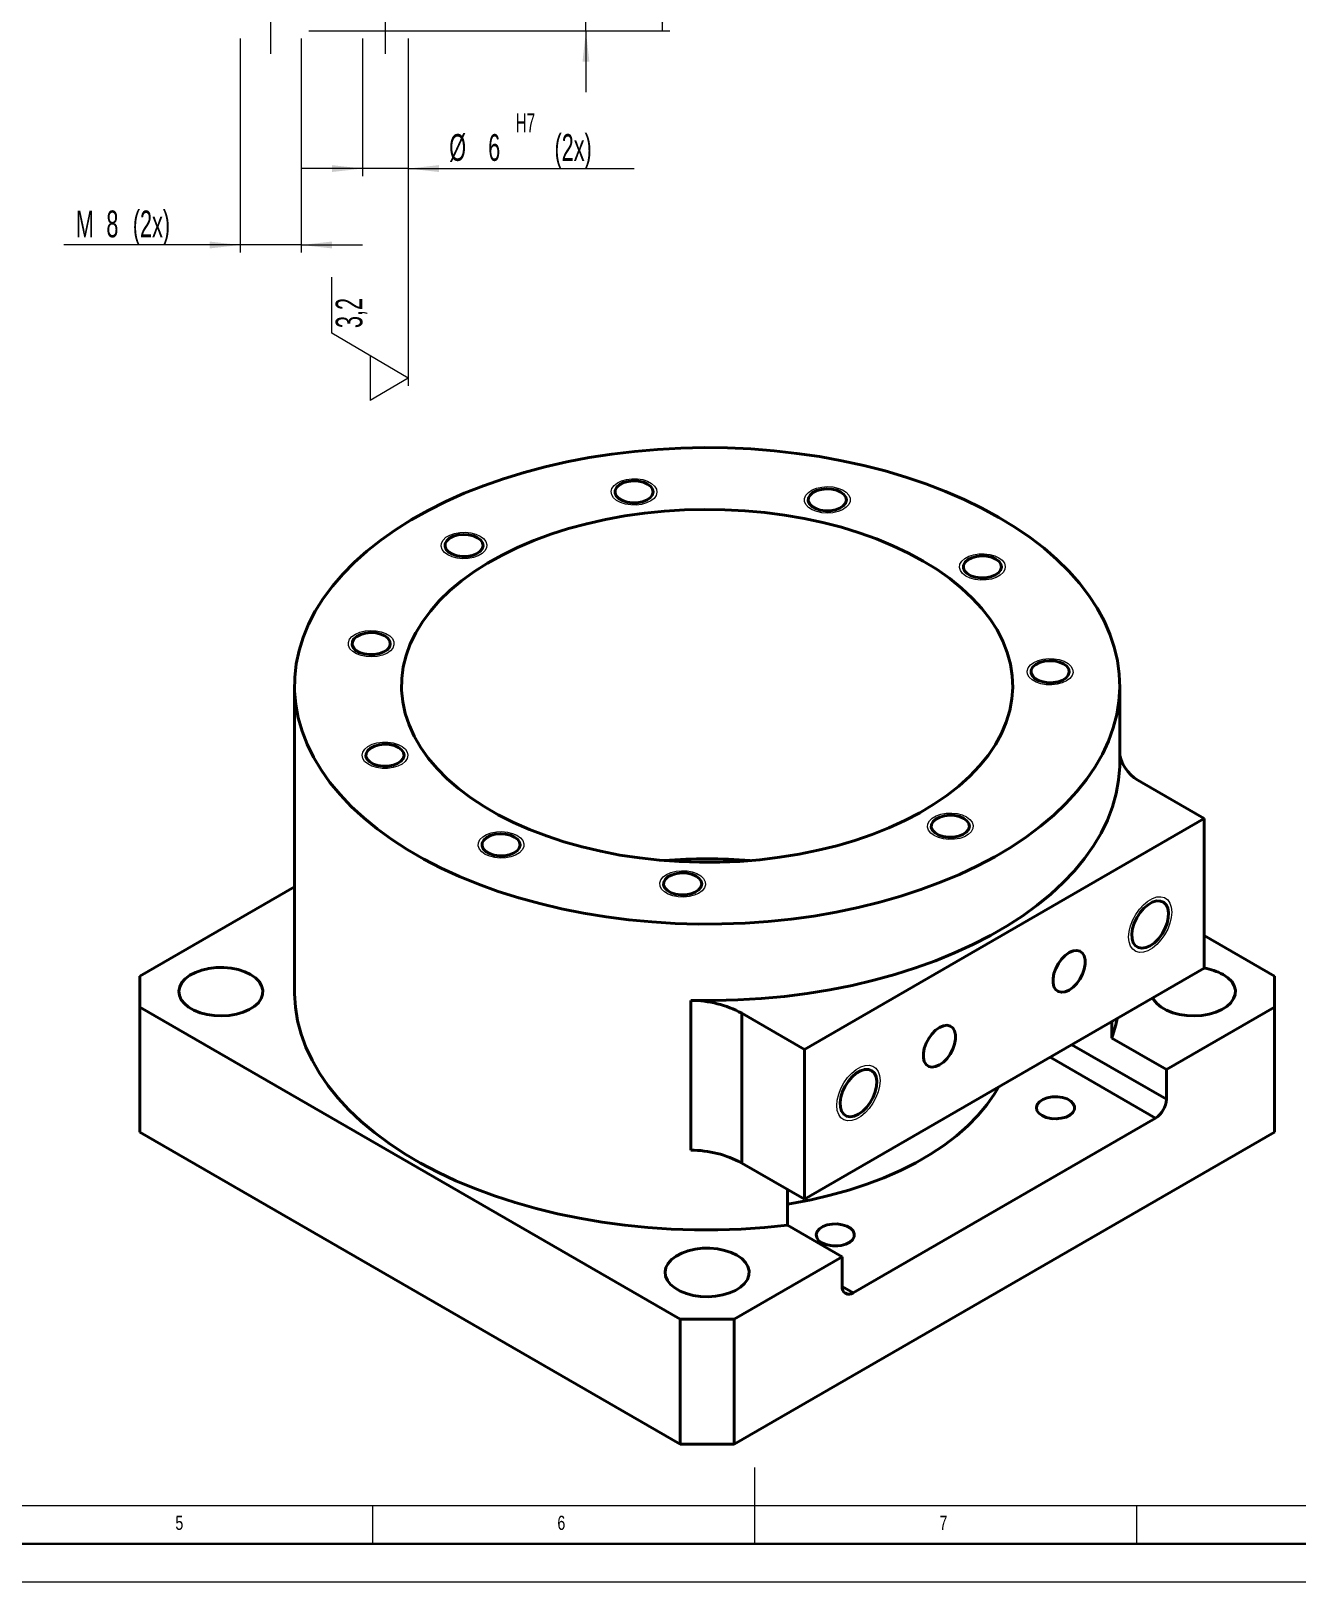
# Model space of a CAD drawing. Header units: millimetres. Extents: x 0 to 594, y 0 to 420.
# Drawn here: x 202.3 to 368, y 0 to 202.9 of the extents above; entities that cross this region are included whole.
import ezdxf

# ---------------------------------------------------------------- set-up
doc = ezdxf.new("R2010")
doc.units = ezdxf.units.MM
doc.linetypes.add('CENTERX2', pattern=[20.32, 12.7, -2.54, 2.54, -2.54])
doc.styles.add('SLDTEXTSTYLE1', font='TXT', dxfattribs={"width": 0.605})
doc.styles.add('SLDTEXTSTYLE3', font='TXT', dxfattribs={"width": 0.75})
doc.dimstyles.new('SLDDIMSTYLE0', dxfattribs={"dimtxt": 3.5, "dimasz": 4, "dimexe": 0, "dimexo": 0.0625, "dimgap": 0.875, "dimtad": 1, "dimrnd": 1e-09, "dimzin": 12, "dimdsep": 46, "dimtxsty": 'SLDTEXTSTYLE1', "dimsah": 1, "dimcen": 0.09, "dimadec": 0, "dimazin": 0, "dimtfac": 1, "dimtdec": 1, "dimtofl": 0, "dimtmove": 0, "dimatfit": 3, "dimfxl": 1, "dimfrac": 2, "dimtolj": 1, "dimtzin": 12, "dimarcsym": 0})
doc.dimstyles.new('SLDDIMSTYLE14', dxfattribs={"dimtxt": 3.5, "dimasz": 4, "dimexe": 0, "dimexo": 0.0625, "dimgap": 0.875, "dimtad": 1, "dimrnd": 1e-09, "dimzin": 12, "dimdsep": 46, "dimtxsty": 'SLDTEXTSTYLE1', "dimsah": 1, "dimcen": 0.09, "dimadec": 0, "dimazin": 0, "dimtfac": 1, "dimtdec": 1, "dimtofl": 0, "dimtmove": 0, "dimatfit": 3, "dimfxl": 1, "dimfrac": 2, "dimtolj": 1, "dimtzin": 12, "dimarcsym": 0})
doc.dimstyles.new('SLDDIMSTYLE2', dxfattribs={"dimtxt": 3.5, "dimasz": 4, "dimexe": 0, "dimexo": 0.0625, "dimgap": 0.875, "dimtad": 1, "dimrnd": 1e-09, "dimzin": 12, "dimdsep": 46, "dimtxsty": 'SLDTEXTSTYLE1', "dimsah": 1, "dimcen": 0.09, "dimadec": 0, "dimazin": 0, "dimtfac": 1, "dimtdec": 1, "dimtofl": 0, "dimtmove": 0, "dimatfit": 3, "dimfxl": 1, "dimfrac": 2, "dimtolj": 1, "dimtzin": 12, "dimarcsym": 0})

# ---------------------------------------------------------------- blocks, each defined once
blk = doc.blocks.new('*D112')
at = {"color": 7, "linetype": 'Continuous', "lineweight": 15}
for p, q in [((274.9, 212.94), (274.9, 220.94)), ((252.65, 212.94), (275.9, 212.94)), ((274.9, 202.94), (274.9, 212.94)), ((257.9, 202.94), (275.9, 202.94)), ((274.9, 202.94), (274.9, 194.94))]:
    blk.add_line(p, q, dxfattribs=at)
for points in [[(274.9, 212.94), (275.35, 216.94), (274.45, 216.94)], [(274.9, 202.94), (274.45, 198.94), (275.35, 198.94)]]:
    blk.add_solid(points, dxfattribs=at)
at = {"color": 7, "linetype": 'Continuous', "lineweight": 15, "insert": (270.39, 205.27), "char_height": 3.5, "attachment_point": 1, "rotation": 90, "style": 'SLDTEXTSTYLE1'}
blk.add_mtext('10', dxfattribs=at)
blk = doc.blocks.new('*D113')
at = {"color": 7, "linetype": 'Continuous', "lineweight": 15}
for p, q in [((238.65, 218.94), (285.9, 218.94)), ((284.9, 202.94), (284.9, 218.94)), ((238.65, 202.94), (285.9, 202.94))]:
    blk.add_line(p, q, dxfattribs=at)
for points in [[(284.9, 218.94), (284.45, 214.94), (285.35, 214.94)], [(284.9, 202.94), (285.35, 206.94), (284.45, 206.94)]]:
    blk.add_solid(points, dxfattribs=at)
at = {"color": 7, "linetype": 'Continuous', "lineweight": 15, "insert": (280.39, 208.27), "char_height": 3.5, "attachment_point": 1, "rotation": 90, "style": 'SLDTEXTSTYLE1'}
blk.add_mtext('16', dxfattribs=at)
blk = doc.blocks.new('*D114')
at = {"color": 7, "linetype": 'Continuous', "lineweight": 15}
for p, q in [((245.65, 201.94), (245.65, 183.94)), ((251.65, 201.94), (251.65, 183.94)), ((245.65, 184.94), (237.65, 184.94)), ((251.65, 184.94), (245.65, 184.94)), ((251.65, 184.94), (281.2, 184.94))]:
    blk.add_line(p, q, dxfattribs=at)
for points in [[(245.65, 184.94), (241.65, 185.39), (241.65, 184.49)], [(251.65, 184.94), (255.65, 184.49), (255.65, 185.39)]]:
    blk.add_solid(points, dxfattribs=at)
at = {"color": 7, "linetype": 'Continuous', "lineweight": 15, "attachment_point": 1, "style": 'SLDTEXTSTYLE1'}
for s, insert, char_height in [('H7', (265.71, 192.15), 2.45), ('%%c', (257.01, 189.45), 3.5), ('6', (262.11, 189.45), 3.5), (' (2x)', (270, 189.45), 3.5)]:
    blk.add_mtext(s, dxfattribs=dict(at, insert=insert, char_height=char_height))
blk = doc.blocks.new('*D115')
at = {"color": 7, "linetype": 'Continuous', "lineweight": 15}
for p, q in [((229.65, 201.94), (229.65, 173.94)), ((237.65, 201.94), (237.65, 173.94)), ((229.65, 174.94), (206.55, 174.94)), ((237.65, 174.94), (229.65, 174.94)), ((237.65, 174.94), (245.65, 174.94))]:
    blk.add_line(p, q, dxfattribs=at)
for points in [[(229.65, 174.94), (225.65, 175.39), (225.65, 174.49)], [(237.65, 174.94), (241.65, 174.49), (241.65, 175.39)]]:
    blk.add_solid(points, dxfattribs=at)
at = {"color": 7, "linetype": 'Continuous', "lineweight": 15, "char_height": 3.5, "attachment_point": 1, "style": 'SLDTEXTSTYLE1'}
for s, insert in [('M', (208.14, 179.45)), ('8', (212.14, 179.45)), (' (2x)', (214.81, 179.45))]:
    blk.add_mtext(s, dxfattribs=dict(at, insert=insert))
blk = doc.blocks.new('SW_SFSYMBOL_3')
at = {"color": 0, "linetype": 'Continuous', "lineweight": 0}
for p, q in [((5, 37.87), (5, -7.54)), ((-5, -0.65), (-5, 6.68)), ((5, -6.54), (-5, -0.65)), ((0, -3.6), (0, -9.49)), ((5, -6.54), (0, -9.49))]:
    blk.add_line(p, q, dxfattribs=at)
at = {"color": 0, "linetype": 'Continuous', "lineweight": 0, "insert": (-4.51, 0), "char_height": 3.5, "attachment_point": 1, "rotation": 90, "style": 'SLDTEXTSTYLE1'}
blk.add_mtext('3,2', dxfattribs=at)

msp = doc.modelspace()

# ---------------------------------------------------------------- linework, layer by layer
at = {"color": 7, "linetype": 'CENTERX2', "lineweight": 0}
for p, q in [((233.65342, 199.93745), (233.65342, 226.06058)), ((248.65342, 199.93745), (248.65342, 215.93745))]:
    msp.add_line(p, q, dxfattribs=at)
at = {"color": 7, "linetype": 'Continuous', "lineweight": 40}
for p, q in [((236.76491, 117.25158), (236.76491, 77.24108)), ((344.76492, 107.24896), (344.76492, 117.25158)), ((355.81874, 99.90128), (347.64431, 104.62028)), ((355.81874, 99.90128), (303.49284, 69.69418)), ((355.81874, 80.3043), (355.81874, 99.90128)), ((216.5187, 79.2821), (236.76492, 90.96999)), ((355.81874, 84.58875), (365.01113, 79.2821)), ((216.5187, 79.2821), (216.5187, 75.20006)), ((303.49284, 50.0972), (355.81874, 80.3043)), ((365.01113, 75.20006), (365.01113, 79.2821)), ((287.22938, 34.37966), (216.5187, 75.20006)), ((216.5187, 75.20006), (216.5187, 58.86925)), ((288.64071, 56.50257), (288.64071, 76.09955)), ((365.01113, 75.20006), (350.86899, 67.03598)), ((365.01113, 58.86925), (365.01113, 75.20006)), ((303.49284, 69.69418), (295.31841, 74.41318)), ((295.31841, 74.41318), (295.31841, 54.8162)), ((343.72713, 73.32397), (343.72713, 71.15889)), ((350.86899, 67.03598), (343.72713, 71.15889)), ((303.49284, 69.69418), (303.49284, 50.0972)), ((350.86899, 63.15741), (350.86899, 67.03598)), ((287.22938, 18.04884), (216.5187, 58.86925)), ((365.01113, 58.86925), (294.30045, 18.04884)), ((309.8568, 37.84849), (349.45478, 60.70792)), ((295.31841, 54.8162), (303.49284, 50.0972)), ((301.30073, 46.66664), (301.30073, 51.36268)), ((301.30073, 46.66664), (308.44259, 42.54374)), ((308.44259, 42.54374), (294.30045, 34.37966)), ((308.44259, 42.54374), (308.44259, 38.66517)), ((287.22938, 34.37966), (294.30045, 34.37966)), ((287.22938, 18.04884), (287.22938, 34.37966)), ((294.30045, 34.37966), (294.30045, 18.04884)), ((294.30045, 18.04884), (287.22938, 18.04884))]:
    msp.add_line(p, q, dxfattribs=at)
at = {"color": 8, "linetype": 'Continuous', "lineweight": 40}
for p, q in [((338.49261, 70.30214), (350.86899, 63.15741)), ((349.45478, 60.70792), (335.66396, 68.66919)), ((308.44258, 38.6649), (309.8568, 37.84849))]:
    msp.add_line(p, q, dxfattribs=at)
at = {"color": 7, "linetype": 'Continuous', "lineweight": 0}
for p, q in [((297, 5), (297, 15)), ((10, 10), (401.8, 10)), ((247, 5), (247, 10)), ((347, 5), (347, 10)), ((0, 0), (401.8, 0))]:
    msp.add_line(p, q, dxfattribs=at)
at = {"color": 7, "linetype": 'Continuous', "lineweight": 30}
msp.add_line((5, 5), (401.8, 5), dxfattribs=at)
at = {"color": 7, "linetype": 'Continuous', "lineweight": 40, "flags": 128}
for points in [[(328.94868, 139.2946), (326.72728, 140.50638), (324.39067, 141.64367), (321.94636, 142.70282), (319.40215, 143.68044), (316.76622, 144.57341), (314.047, 145.37885), (311.25319, 146.0942), (308.39376, 146.71715), (305.47785, 147.24572), (302.51482, 147.6782), (299.51415, 148.01322), (296.48545, 148.2497), (293.43842, 148.38689), (290.38283, 148.42434), (287.32847, 148.36193), (284.28511, 148.19987), (281.26251, 147.93867), (278.27035, 147.57917), (275.31822, 147.12252), (272.41556, 146.57019), (269.57168, 145.92394), (266.79569, 145.18584), (264.09648, 144.35826), (261.4827, 143.44386), (258.96272, 142.44555), (256.54461, 141.36653), (254.23612, 140.21027), (252.04464, 138.98046), (249.97719, 137.68106), (248.0404, 136.3162), (246.24047, 134.89028), (244.58317, 133.40786), (243.07379, 131.87368), (241.71719, 130.29267), (240.5177, 128.66988), (239.47917, 127.01051), (238.60492, 125.31989), (237.89776, 123.60341), (237.35994, 121.86659), (236.9932, 120.11499), (236.79871, 118.35422), (236.77708, 116.58991), (236.9284, 114.82772), (237.25216, 113.0733), (237.74735, 111.33226), (238.41237, 109.61018), (239.24509, 107.91259), (240.24284, 106.2449), (241.40243, 104.61247), (242.72014, 103.02054), (244.19176, 101.47418), (245.81256, 99.97837), (247.57736, 98.53789), (249.4805, 97.15735), (251.51589, 95.84118), (253.677, 94.5936), (255.95692, 93.41859), (258.34834, 92.31993), (260.84359, 91.30114), (263.4347, 90.36547), (266.11335, 89.51592), (268.87097, 88.75522), (271.69872, 88.08581), (274.58755, 87.50982), (277.5282, 87.0291), (280.51124, 86.64519), (283.52714, 86.35933), (286.56622, 86.17242), (289.61875, 86.08507), (292.67495, 86.09755), (295.72503, 86.20983), (298.75922, 86.42155), (301.7678, 86.73202), (304.74114, 87.14026), (307.66971, 87.64495), (310.54413, 88.24448), (313.35519, 88.93693), (316.09389, 89.72008), (318.75145, 90.59142), (321.31936, 91.54817), (323.78939, 92.58724), (326.15364, 93.70533), (328.40453, 94.89884), (330.53484, 96.16395), (332.53776, 97.49662), (334.40687, 98.89256), (336.13618, 100.34732), (337.72016, 101.85622), (339.15372, 103.41444), (340.43228, 105.01699), (341.55174, 106.65872), (342.50851, 108.33439), (343.29953, 110.03862), (343.92227, 111.76596), (344.37473, 113.51087), (344.65546, 115.26776), (344.76356, 117.03101), (344.69869, 118.79496), (344.46106, 120.55397), (344.05142, 122.3024), (343.47108, 124.03465), (342.72191, 125.74518), (341.80631, 127.42849), (340.72721, 129.07921), (339.48806, 130.69204), (338.09284, 132.26181), (336.54601, 133.78351), (334.85253, 135.25224), (333.01783, 136.66332), (331.04777, 138.01221), (328.94868, 139.2946)], [(282.96725, 143.65636), (282.42475, 143.89385), (281.79139, 144.03803), (281.11413, 144.07823), (280.44319, 144.01145), (279.82835, 143.84264), (279.31519, 143.58434), (278.94179, 143.25569), (278.73583, 142.88107), (278.71259, 142.48826), (278.87378, 142.1064), (279.20747, 141.7638), (279.68889, 141.48589), (280.28234, 141.29325), (280.94382, 141.2002), (281.62425, 141.21362), (282.27319, 141.33252), (282.84249, 141.54808), (283.28993, 141.84431), (283.58234, 142.19926), (283.69802, 142.58658), (283.62839, 142.97755), (283.37863, 143.34319), (282.96725, 143.65636)], [(308.25857, 142.61212), (307.71608, 142.84961), (307.08272, 142.9938), (306.40545, 143.03399), (305.73452, 142.96721), (305.11968, 142.79841), (304.60652, 142.5401), (304.23312, 142.21145), (304.02716, 141.83683), (304.00391, 141.44402), (304.16511, 141.06216), (304.49879, 140.71956), (304.98021, 140.44165), (305.57367, 140.24901), (306.23514, 140.15596), (306.91558, 140.16938), (307.56451, 140.28828), (308.13381, 140.50384), (308.58126, 140.80007), (308.87367, 141.15502), (308.98935, 141.54234), (308.91972, 141.93331), (308.66995, 142.29895), (308.25857, 142.61212)], [(319.04919, 133.57974), (317.11802, 134.62318), (315.07162, 135.59066), (312.91894, 136.47794), (310.66938, 137.28116), (308.33278, 137.99678), (305.91936, 138.6217), (303.43968, 139.15317), (300.90457, 139.58887), (298.32513, 139.92689), (295.71262, 140.16576), (293.07848, 140.30443), (290.43423, 140.3423), (287.79142, 140.2792), (285.16161, 140.1154), (282.5563, 139.85163), (279.98689, 139.48903), (277.46461, 139.02919), (275.00049, 138.47413), (272.6053, 137.82627), (270.28951, 137.08843), (268.06327, 136.26386), (265.93629, 135.35615), (263.91788, 134.36927), (262.01686, 133.30754), (260.24155, 132.17561), (258.59972, 130.97841), (257.09853, 129.72119), (255.74456, 128.40944), (254.54372, 127.04891), (253.50127, 125.64553), (252.62177, 124.20544), (251.90905, 122.73495), (251.36624, 121.24049), (250.99571, 119.72858), (250.79909, 118.20584), (250.77722, 116.67892), (250.93021, 115.15451), (251.25738, 113.63927), (251.75731, 112.13983), (252.42782, 110.66274), (253.26596, 109.21446), (254.26807, 107.80132), (255.42978, 106.42951), (256.74599, 105.10502), (258.21097, 103.83364), (259.81829, 102.62094), (261.56093, 101.47221), (263.43128, 100.39248), (265.42115, 99.38647), (267.52184, 98.45859), (269.72417, 97.61287), (272.0185, 96.85304), (274.39481, 96.1824), (276.8427, 95.60389), (279.35147, 95.12005), (281.91014, 94.73297), (284.50754, 94.44437), (287.13229, 94.25549), (289.77294, 94.16717), (292.41792, 94.1798), (295.05567, 94.29331), (297.67465, 94.50721), (300.26343, 94.82057), (302.81067, 95.23201), (305.30523, 95.73974), (307.73622, 96.34153), (310.09299, 97.03476), (312.36525, 97.81639), (314.54306, 98.68301), (316.61689, 99.63082), (318.57767, 100.65568), (320.41684, 101.75311), (322.12634, 102.91832), (323.69871, 104.1462), (325.12707, 105.43138), (326.40518, 106.76825), (327.52743, 108.15097), (328.48894, 109.57348), (329.28549, 111.02956), (329.91359, 112.51285), (330.37051, 114.01686), (330.65424, 115.53502), (330.76355, 117.06068), (330.69795, 118.58717), (330.45774, 120.10783), (330.04396, 121.616), (329.45842, 123.10508), (328.70369, 124.56856), (327.78306, 126.00006), (326.70055, 127.39329), (325.46092, 128.74218), (324.06956, 130.04082), (322.53257, 131.28354), (320.85667, 132.4649), (319.04919, 133.57974)], [(260.71288, 136.64127), (260.17039, 136.87876), (259.53702, 137.02295), (258.85976, 137.06314), (258.18882, 136.99636), (257.57398, 136.82756), (257.06083, 136.56925), (256.68742, 136.2406), (256.48146, 135.86598), (256.45822, 135.47317), (256.61941, 135.09131), (256.9531, 134.74872), (257.43452, 134.4708), (258.02798, 134.27817), (258.68945, 134.18511), (259.36989, 134.19853), (260.01882, 134.31743), (260.58812, 134.53299), (261.03557, 134.82923), (261.32797, 135.18417), (261.44365, 135.57149), (261.37403, 135.96247), (261.12426, 136.3281), (260.71288, 136.64127)], [(328.55704, 133.84009), (328.01455, 134.07758), (327.38118, 134.22177), (326.70392, 134.26196), (326.03299, 134.19518), (325.41814, 134.02638), (324.90499, 133.76807), (324.53159, 133.43942), (324.32562, 133.0648), (324.30238, 132.67199), (324.46358, 132.29013), (324.79726, 131.94754), (325.27868, 131.66962), (325.87214, 131.47699), (326.53361, 131.38393), (327.21405, 131.39735), (327.86298, 131.51625), (328.43228, 131.73181), (328.87973, 132.02805), (329.17213, 132.38299), (329.28781, 132.77031), (329.21819, 133.16129), (328.96842, 133.52692), (328.55704, 133.84009)], [(248.56107, 123.7941), (248.01858, 124.03159), (247.38522, 124.17577), (246.70796, 124.21597), (246.03702, 124.14919), (245.42218, 123.98038), (244.90902, 123.72208), (244.53562, 123.39343), (244.32966, 123.01881), (244.30641, 122.626), (244.46761, 122.24414), (244.80129, 121.90154), (245.28271, 121.62363), (245.87617, 121.43099), (246.53765, 121.33794), (247.21808, 121.35136), (247.86701, 121.47026), (248.43632, 121.68582), (248.88376, 121.98205), (249.17617, 122.337), (249.29185, 122.72432), (249.22222, 123.11529), (248.97246, 123.48093), (248.56107, 123.7941)], [(337.41803, 120.12534), (336.87554, 120.36282), (336.24217, 120.50701), (335.56491, 120.5472), (334.89398, 120.48042), (334.27913, 120.31162), (333.76598, 120.05331), (333.39257, 119.72466), (333.18661, 119.35004), (333.16337, 118.95724), (333.32457, 118.57537), (333.65825, 118.23278), (334.13967, 117.95486), (334.73312, 117.76223), (335.3946, 117.66917), (336.07504, 117.68259), (336.72397, 117.80149), (337.29327, 118.01705), (337.74072, 118.31329), (338.03312, 118.66823), (338.14881, 119.05555), (338.07918, 119.44653), (337.82941, 119.81216), (337.41803, 120.12534)], [(250.36994, 109.19373), (249.82745, 109.43122), (249.19409, 109.5754), (248.51683, 109.6156), (247.84589, 109.54882), (247.23105, 109.38001), (246.7179, 109.12171), (246.34449, 108.79306), (246.13853, 108.41844), (246.11528, 108.02563), (246.27648, 107.64377), (246.61017, 107.30117), (247.09159, 107.02325), (247.68504, 106.83062), (248.34652, 106.73757), (249.02696, 106.75098), (249.67589, 106.86988), (250.24519, 107.08545), (250.69263, 107.38168), (250.98504, 107.73662), (251.10072, 108.12394), (251.0311, 108.51492), (250.78133, 108.88055), (250.36994, 109.19373)], [(288.64071, 76.09955), (291.71158, 76.08021), (294.77939, 76.16168), (297.83421, 76.3437), (300.86617, 76.62568), (303.86546, 77.00671), (306.82237, 77.48554), (309.72735, 78.06065), (312.571, 78.73016), (315.34412, 79.49191), (318.03775, 80.34343), (320.64316, 81.28198), (323.15194, 82.30451), (325.55596, 83.40772), (327.84746, 84.58804), (330.01902, 85.84166), (332.06362, 87.16451), (333.97465, 88.55233), (335.74592, 90.00061), (337.3717, 91.50469), (338.84675, 93.05968), (340.16628, 94.66057), (341.32603, 96.30217), (342.32225, 97.97918), (343.15171, 99.68618), (343.81173, 101.41763), (344.30019, 103.16794), (344.61549, 104.93145), (344.75662, 106.70246), (344.76492, 107.24896)], [(324.35249, 99.90291), (323.81, 100.14039), (323.17663, 100.28458), (322.49937, 100.32478), (321.82844, 100.25799), (321.21359, 100.08919), (320.70044, 99.83089), (320.32703, 99.50224), (320.12107, 99.12762), (320.09783, 98.73481), (320.25902, 98.35295), (320.59271, 98.01035), (321.07413, 97.73243), (321.66759, 97.5398), (322.32906, 97.44675), (323.0095, 97.46016), (323.65843, 97.57906), (324.22773, 97.79462), (324.67518, 98.09086), (324.96758, 98.4458), (325.08326, 98.83312), (325.01364, 99.2241), (324.76387, 99.58973), (324.35249, 99.90291)], [(265.56519, 97.47567), (265.0227, 97.71316), (264.38933, 97.85735), (263.71207, 97.89754), (263.04114, 97.83076), (262.42629, 97.66196), (261.91314, 97.40365), (261.53973, 97.075), (261.33377, 96.70038), (261.31053, 96.30757), (261.47172, 95.92571), (261.80541, 95.58312), (262.28683, 95.3052), (262.88028, 95.11257), (263.54176, 95.01951), (264.2222, 95.03293), (264.87113, 95.15183), (265.44043, 95.36739), (265.88788, 95.66363), (266.18028, 96.01857), (266.29596, 96.40589), (266.22634, 96.79687), (265.97657, 97.1625), (265.56519, 97.47567)], [(289.32242, 92.36033), (288.77993, 92.59782), (288.14656, 92.74201), (287.4693, 92.7822), (286.79837, 92.71542), (286.18352, 92.54662), (285.67037, 92.28831), (285.29697, 91.95966), (285.091, 91.58504), (285.06776, 91.19223), (285.22896, 90.81037), (285.56264, 90.46778), (286.04406, 90.18986), (286.63752, 89.99723), (287.29899, 89.90417), (287.97943, 89.91759), (288.62836, 90.03649), (289.19766, 90.25205), (289.64511, 90.54829), (289.93751, 90.90323), (290.0532, 91.29055), (289.98357, 91.68153), (289.73381, 92.04716), (289.32242, 92.36033)], [(348.74767, 83.24451), (349.30211, 83.63942), (349.82666, 84.1627), (350.29304, 84.78615), (350.67611, 85.47616), (350.95521, 86.19553), (351.11531, 86.90547), (351.14777, 87.56772), (351.05083, 88.14658), (350.82974, 88.61082), (350.4964, 88.93544), (350.06878, 89.10293), (349.56994, 89.10425), (349.02678, 88.93934), (348.46857, 88.6171), (347.9254, 88.15488), (347.42656, 87.57761), (346.99895, 86.91641), (346.66561, 86.20692), (346.44451, 85.4874), (346.34758, 84.79663), (346.38003, 84.17186), (346.54013, 83.64675), (346.81924, 83.24964), (347.20231, 83.00191), (347.66869, 82.91693), (348.19323, 82.99928), (348.74767, 83.24451)], [(338.14107, 77.44807), (338.64874, 77.81232), (339.1269, 78.29776), (339.54777, 78.87619), (339.88688, 79.51398), (340.12454, 80.17408), (340.24692, 80.81811), (340.24692, 81.40865), (340.12454, 81.91137), (339.88688, 82.29707), (339.54777, 82.54333), (339.1269, 82.63583), (338.64874, 82.5692), (338.14107, 82.34732), (337.6334, 81.98306), (337.15524, 81.49762), (336.73437, 80.91919), (336.39526, 80.2814), (336.1576, 79.62131), (336.03522, 78.97728), (336.03522, 78.38674), (336.1576, 77.88401), (336.39526, 77.49831), (336.73437, 77.25206), (337.15524, 77.15955), (337.6334, 77.22618), (338.14107, 77.44807)], [(231.01439, 79.4862), (230.25747, 79.85101), (229.39988, 80.13192), (228.46918, 80.31992), (227.49528, 80.40897), (226.5095, 80.3962), (225.54351, 80.28202), (224.62836, 80.0701), (223.79346, 79.76726), (223.06565, 79.38322), (222.46832, 78.93033), (222.02067, 78.42314), (221.73709, 77.87797), (221.62669, 77.31232), (221.69302, 76.74439), (221.93395, 76.19242), (222.34173, 75.67415), (222.90326, 75.20625), (223.60049, 74.80375), (224.41101, 74.47958), (225.30877, 74.24418), (226.26492, 74.10509), (227.24871, 74.0668), (228.22855, 74.13053), (229.17292, 74.29424), (230.05148, 74.55266), (230.83599, 74.89749), (231.50124, 75.31765), (232.02584, 75.79962), (232.39293, 76.32793), (232.59072, 76.88558), (232.61285, 77.45467), (232.4586, 78.01688), (232.13293, 78.55416), (231.64632, 79.04924), (231.01439, 79.4862)], [(349.09132, 76.42064), (349.21317, 76.19242), (349.62095, 75.67415), (350.18248, 75.20625), (350.87971, 74.80375), (351.69023, 74.47958), (352.58799, 74.24418), (353.54414, 74.10509), (354.52793, 74.0668), (355.50777, 74.13053), (356.45214, 74.29424), (357.3307, 74.55266), (358.11521, 74.89749), (358.78046, 75.31765), (359.30506, 75.79962), (359.67216, 76.32793), (359.86995, 76.88558), (359.89207, 77.45467), (359.73782, 78.01688), (359.41215, 78.55416), (358.92554, 79.04924), (358.29362, 79.4862), (358.29362, 79.4862)], [(236.76491, 77.24108), (236.76697, 76.96887), (236.88055, 75.20205), (237.16747, 73.44179), (237.62678, 71.69375), (238.25703, 69.96355), (239.05618, 68.25676), (240.02166, 66.57887), (241.15037, 64.93528), (242.43867, 63.33128), (243.88242, 61.77201), (245.47698, 60.26251), (247.21722, 58.80762), (249.09754, 57.41203), (251.11189, 56.08022), (253.25379, 54.81648), (255.51636, 53.62487), (257.8923, 52.50923), (260.37399, 51.47314), (262.95344, 50.51994), (265.62235, 49.6527), (268.37214, 48.8742), (271.19395, 48.18695), (274.07872, 47.59315), (277.01717, 47.09472), (279.99984, 46.69327), (283.01713, 46.39008), (286.05935, 46.18613), (289.11671, 46.08207), (292.17936, 46.07824), (295.23747, 46.17465), (298.28118, 46.371), (301.30073, 46.66664)], [(343.72713, 71.15889), (344.23926, 72.90203), (344.42014, 73.72403)], [(321.17051, 67.65117), (321.67817, 68.01542), (322.15633, 68.50087), (322.5772, 69.07929), (322.91632, 69.71709), (323.15398, 70.37718), (323.27636, 71.02121), (323.27636, 71.61175), (323.15398, 72.11447), (322.91632, 72.50017), (322.5772, 72.74643), (322.15633, 72.83893), (321.67817, 72.7723), (321.17051, 72.55042), (320.66284, 72.18617), (320.18468, 71.70072), (319.76381, 71.1223), (319.4247, 70.4845), (319.18704, 69.82441), (319.06465, 69.18038), (319.06465, 68.58984), (319.18704, 68.08711), (319.4247, 67.70142), (319.76381, 67.45516), (320.18468, 67.36266), (320.66284, 67.42929), (321.17051, 67.65117)], [(310.56391, 61.2015), (311.11834, 61.5964), (311.64289, 62.11968), (312.10927, 62.74313), (312.49234, 63.43314), (312.77145, 64.15251), (312.93154, 64.86245), (312.964, 65.5247), (312.86707, 66.10356), (312.64597, 66.56781), (312.31263, 66.89242), (311.88502, 67.05991), (311.38618, 67.06123), (310.84301, 66.89633), (310.2848, 66.57408), (309.74163, 66.11186), (309.2428, 65.53459), (308.81518, 64.87339), (308.48184, 64.1639), (308.26074, 63.44438), (308.16381, 62.75361), (308.19627, 62.12884), (308.35636, 61.60373), (308.63547, 61.20662), (309.01854, 60.95889), (309.48492, 60.87391), (310.00947, 60.95626), (310.56391, 61.2015)], [(301.30073, 49.45333), (301.80777, 49.53532), (304.37293, 50.01526), (306.87626, 50.59388), (309.30636, 51.26855), (311.6522, 52.03621), (313.90312, 52.89336), (316.04889, 53.83611), (318.07975, 54.86018), (319.98648, 55.96091), (321.76041, 57.13331), (323.39348, 58.37203), (324.87828, 59.67146), (326.20804, 61.02568), (327.37673, 62.42855), (328.37903, 63.87369), (328.90289, 64.76612)], [(334.5914, 61.02632), (334.18001, 61.33949), (333.93024, 61.70513), (333.86062, 62.0961), (333.9763, 62.48343), (334.2687, 62.83837), (334.71615, 63.1346), (335.28545, 63.35017), (335.93438, 63.46907), (336.61482, 63.48248), (337.2763, 63.38943), (337.86975, 63.19679), (338.35117, 62.91888), (338.68486, 62.57628), (338.84606, 62.19442), (338.82281, 61.80161), (338.61685, 61.42699), (338.24344, 61.09834), (337.73029, 60.84004), (337.11545, 60.67123), (336.44451, 60.60445), (335.76725, 60.64465), (335.13388, 60.78883), (334.5914, 61.02632)], [(336.00844, 60.61788), (336.61482, 60.62459), (336.70989, 60.61788)], [(305.76972, 44.38792), (305.35834, 44.7011), (305.10857, 45.06673), (305.03895, 45.45771), (305.15463, 45.84503), (305.44703, 46.19997), (305.89448, 46.49621), (306.46378, 46.71177), (307.11271, 46.83067), (307.79315, 46.84409), (308.45462, 46.75103), (309.04808, 46.5584), (309.5295, 46.28048), (309.86318, 45.93788), (310.02438, 45.55602), (310.00114, 45.16322), (309.79518, 44.7886), (309.42177, 44.45994), (308.90862, 44.20164), (308.29377, 44.03284), (307.62284, 43.96606), (306.94558, 44.00625), (306.31221, 44.15044), (305.76972, 44.38792)], [(294.654, 42.74784), (293.89708, 43.11264), (293.03949, 43.39356), (292.10879, 43.58156), (291.13489, 43.67061), (290.14911, 43.65784), (289.18312, 43.54365), (288.26797, 43.33174), (287.43307, 43.02889), (286.70526, 42.64485), (286.10793, 42.19196), (285.66028, 41.68478), (285.3767, 41.1396), (285.2663, 40.57396), (285.33263, 40.00602), (285.57356, 39.45405), (285.98134, 38.93579), (286.54287, 38.46788), (287.2401, 38.06538), (288.05062, 37.74122), (288.94838, 37.50581), (289.90453, 37.36672), (290.88832, 37.32843), (291.86816, 37.39217), (292.81253, 37.55587), (293.69109, 37.8143), (294.4756, 38.15913), (295.14085, 38.57928), (295.66545, 39.06126), (296.03255, 39.58957), (296.23033, 40.14722), (296.25246, 40.7163), (296.09821, 41.27852), (295.77254, 41.8158), (295.28593, 42.31088), (294.654, 42.74784)], [(307.18676, 43.97949), (307.79315, 43.98619), (307.88821, 43.97949)]]:
    msp.add_lwpolyline(points, dxfattribs=at)
at = {"color": 7, "linetype": 'Continuous', "lineweight": 0, "flags": 128}
for points in [[(284.13092, 143.00398), (284.19835, 142.5883), (284.09149, 142.17537), (283.81656, 141.78921), (283.38954, 141.45225), (282.83524, 141.18408), (282.18587, 141.00028), (281.47918, 140.91153), (280.75623, 140.92299), (280.05904, 141.034), (279.42813, 141.23811), (278.90017, 141.52344), (278.50583, 141.87342), (278.26804, 142.26772), (278.20061, 142.6834), (278.30746, 143.09633), (278.58239, 143.48249), (279.00942, 143.81945), (279.56372, 144.08762), (280.21309, 144.27142), (280.91978, 144.36017), (281.64273, 144.3487), (282.33991, 144.2377), (282.97082, 144.03359), (283.49879, 143.74826), (283.89313, 143.39828), (284.13092, 143.00398)], [(309.30165, 140.98639), (308.96908, 140.61564), (308.49247, 140.30162), (307.89954, 140.06257), (307.22474, 139.91237), (306.50728, 139.85977), (305.78887, 139.90782), (305.11124, 140.05372), (304.5138, 140.28901), (304.03125, 140.59999), (303.69164, 140.9686), (303.51471, 141.37342), (303.51074, 141.79092), (303.67995, 142.19683), (304.01253, 142.56758), (304.48913, 142.8816), (305.08206, 143.12066), (305.75687, 143.27085), (306.47433, 143.32345), (307.19274, 143.2754), (307.87036, 143.1295), (308.46781, 142.89422), (308.95036, 142.58323), (309.28997, 142.21462), (309.4669, 141.8098), (309.47087, 141.3923), (309.30165, 140.98639)], [(261.06643, 136.84538), (261.51245, 136.51672), (261.80927, 136.136), (261.93964, 135.72533), (261.89597, 135.30859), (261.68081, 134.90998), (261.30666, 134.55269), (260.79527, 134.25747), (260.17635, 134.04148), (259.48588, 133.91727), (258.76397, 133.89206), (258.0526, 133.96732), (257.3931, 134.13867), (256.82379, 134.39615), (256.37777, 134.7248), (256.08095, 135.10553), (255.95059, 135.51619), (255.99425, 135.93294), (256.20941, 136.33154), (256.58356, 136.68884), (257.09495, 136.98406), (257.71387, 137.20005), (258.40434, 137.32426), (259.12625, 137.34947), (259.83762, 137.27421), (260.49712, 137.10286), (261.06643, 136.84538)], [(328.58711, 131.43316), (327.96012, 131.22506), (327.26508, 131.10964), (326.5424, 131.09359), (325.83406, 131.17785), (325.18123, 131.35753), (324.62186, 131.62217), (324.18845, 131.9564), (323.9062, 132.3408), (323.79149, 132.75302), (323.851, 133.16911), (324.08128, 133.56488), (324.46894, 133.91735), (324.99144, 134.20601), (325.61843, 134.4141), (326.31346, 134.52952), (327.03615, 134.54557), (327.74448, 134.46131), (328.39731, 134.28164), (328.95668, 134.017), (329.39009, 133.68277), (329.67235, 133.29837), (329.78706, 132.88615), (329.72754, 132.47006), (329.49726, 132.07428), (329.10961, 131.72182), (328.58711, 131.43316)], [(247.431, 124.46587), (248.11401, 124.3286), (248.72027, 124.10095), (249.21453, 123.79617), (249.56809, 123.43195), (249.76038, 123.02947), (249.78024, 122.61212), (249.62651, 122.20416), (249.30812, 121.82929), (248.84358, 121.50929), (248.25989, 121.26278), (247.59096, 121.10407), (246.87568, 121.04238), (246.15561, 121.08131), (245.4726, 121.21858), (244.86635, 121.44623), (244.37208, 121.75101), (244.01853, 122.11523), (243.82623, 122.51771), (243.80638, 122.93506), (243.96011, 123.34302), (244.27849, 123.71789), (244.74303, 124.03789), (245.32672, 124.2844), (245.99565, 124.44311), (246.71093, 124.5048), (247.431, 124.46587)], [(335.86428, 117.37738), (335.14194, 117.398), (334.44915, 117.51783), (333.82616, 117.72988), (333.30918, 118.02184), (332.92825, 118.37674), (332.70552, 118.77396), (332.65392, 119.1904), (332.77647, 119.60187), (333.06603, 119.98445), (333.50577, 120.31591), (334.07014, 120.57699), (334.72635, 120.75251), (335.43624, 120.83228), (336.15858, 120.81165), (336.85138, 120.69182), (337.47436, 120.47977), (337.99135, 120.18781), (338.37227, 119.83291), (338.595, 119.4357), (338.6466, 119.01925), (338.52405, 118.60779), (338.2345, 118.2252), (337.79476, 117.89374), (337.23038, 117.63266), (336.57418, 117.45714), (335.86428, 117.37738)], [(247.55379, 109.79589), (248.25693, 109.89357), (248.98014, 109.89128), (249.68138, 109.78914), (250.31991, 109.59309), (250.8586, 109.31452), (251.26616, 108.96962), (251.5189, 108.57844), (251.60213, 108.16371), (251.51102, 107.74953), (251.25085, 107.35997), (250.83675, 107.01768), (250.29279, 106.74254), (249.65057, 106.55055), (248.94743, 106.45286), (248.22422, 106.45515), (247.52298, 106.5573), (246.88445, 106.75335), (246.34575, 107.03192), (245.93819, 107.37682), (245.68545, 107.768), (245.60222, 108.18273), (245.69334, 108.59691), (245.95351, 108.98647), (246.36761, 109.32876), (246.91157, 109.6039), (247.55379, 109.79589)], [(324.70604, 100.10701), (325.15207, 99.77836), (325.44888, 99.39763), (325.57925, 98.98697), (325.53558, 98.57022), (325.32042, 98.17162), (324.94627, 97.81433), (324.43488, 97.5191), (323.81596, 97.30311), (323.12549, 97.1789), (322.40358, 97.15369), (321.69221, 97.22895), (321.03271, 97.4003), (320.4634, 97.65778), (320.01738, 97.98644), (319.72056, 98.36716), (319.5902, 98.77783), (319.63386, 99.19458), (319.84902, 99.59318), (320.22317, 99.95047), (320.73457, 100.24569), (321.35348, 100.46168), (322.04396, 100.58589), (322.76586, 100.6111), (323.47723, 100.53584), (324.13673, 100.36449), (324.70604, 100.10701)], [(261.3958, 97.49303), (261.89583, 97.79466), (262.50638, 98.01845), (263.19196, 98.15139), (263.91273, 98.18575), (264.6268, 98.11953), (265.29266, 97.95658), (265.87163, 97.70638), (266.33005, 97.38346), (266.64129, 97.00659), (266.78725, 96.59768), (266.75945, 96.18048), (266.55951, 95.77925), (266.19904, 95.41729), (265.69901, 95.11566), (265.08846, 94.89187), (264.40288, 94.75894), (263.68211, 94.72458), (262.96804, 94.7908), (262.30218, 94.95374), (261.72321, 95.20394), (261.26479, 95.52686), (260.95356, 95.90373), (260.80759, 96.31264), (260.8354, 96.72984), (261.03534, 97.13108), (261.3958, 97.49303)], [(284.5623, 91.46337), (284.70047, 91.87319), (285.00451, 92.25201), (285.45676, 92.57781), (286.03093, 92.83167), (286.69366, 92.99883), (287.40642, 93.06957), (288.1278, 93.03979), (288.81587, 92.9112), (289.43064, 92.6913), (289.93638, 92.39286), (290.30371, 92.03321), (290.51127, 91.63327), (290.54701, 91.21627), (290.40884, 90.80646), (290.10479, 90.42764), (289.65254, 90.10183), (289.07837, 89.84797), (288.41565, 89.68082), (287.70288, 89.61007), (286.98151, 89.63986), (286.29344, 89.76844), (285.67867, 89.98834), (285.17292, 90.28679), (284.80559, 90.64643), (284.59803, 91.04638), (284.5623, 91.46337)], [(351.5761, 87.65357), (351.51429, 86.93882), (351.33157, 86.18394), (351.03592, 85.42193), (350.64026, 84.68609), (350.16188, 84.00858), (349.6217, 83.41902), (349.04332, 82.94316), (348.45202, 82.60181), (347.87364, 82.40988), (347.33346, 82.37577), (346.85509, 82.50095), (346.45943, 82.77997), (346.16378, 83.20063), (345.98105, 83.74454), (345.91924, 84.38794), (345.98105, 85.10269), (346.16378, 85.85757), (346.45943, 86.61958), (346.85509, 87.35542), (347.33346, 88.03292), (347.87364, 88.62249), (348.45202, 89.09835), (349.04332, 89.4397), (349.6217, 89.63163), (350.16188, 89.66574), (350.64026, 89.54055), (351.03592, 89.26153), (351.33157, 88.84087), (351.51429, 88.29696), (351.5761, 87.65357)], [(313.39233, 65.61055), (313.33052, 64.8958), (313.1478, 64.14092), (312.85215, 63.37891), (312.45649, 62.64307), (311.97812, 61.96556), (311.43794, 61.376), (310.85956, 60.90014), (310.26825, 60.55879), (309.68987, 60.36686), (309.14969, 60.33275), (308.67132, 60.45793), (308.27566, 60.73696), (307.98001, 61.15761), (307.79729, 61.70152), (307.73548, 62.34492), (307.79729, 63.05967), (307.98001, 63.81455), (308.27566, 64.57656), (308.67132, 65.3124), (309.14969, 65.98991), (309.68987, 66.57947), (310.26825, 67.05533), (310.85956, 67.39668), (311.43794, 67.58861), (311.97812, 67.62272), (312.45649, 67.49753), (312.85215, 67.21851), (313.1478, 66.79785), (313.33052, 66.25394), (313.39233, 65.61055)]]:
    msp.add_lwpolyline(points, dxfattribs=at)
at = {"color": 7, "linetype": 'Continuous', "lineweight": 40}
for centre, radius, start, end in [((349.92375, 109.42692), 5.31974, 194.1280209, 244.6284433), ((290.76492, 25.72162), 68.89574, 85.328036, 94.671964), ((354.82608, 73.19325), 7.18505, 61.1444267, 82.0588697), ((288.59517, 61.85483), 14.24479, 61.8371982, 89.8168333), ((347.79856, 63.29713), 3.07361, 302.6054588, 357.3945718), ((288.59517, 42.25785), 14.24479, 61.8371982, 89.8168333), ((309.30473, 38.52531), 0.87342, 170.7858544, 309.2033015)]:
    msp.add_arc(centre, radius, start, end, dxfattribs=at)

# ---------------------------------------------------------------- block references
at = {"color": 7, "linetype": 'Continuous', "lineweight": 0}
msp.add_blockref('SW_SFSYMBOL_3', (246.65367, 164.06811), dxfattribs=at)

# ---------------------------------------------------------------- texts
at = {"color": 7, "linetype": 'Continuous', "lineweight": 0, "char_height": 1.85208, "attachment_point": 1, "style": 'SLDTEXTSTYLE3'}
for s, insert in [('5', (221.16667, 8.66802)), ('6', (271.16667, 8.66802)), ('7', (321.16667, 8.66802))]:
    msp.add_mtext(s, dxfattribs=dict(at, insert=insert))

# ---------------------------------------------------------------- dimensions: what is measured, and where the dimension line sits
at = {"color": 7, "linetype": 'Continuous', "lineweight": 15}
for base, p1, p2, dimstyle, picture, middle in [((274.90351, 212.93744), (256.90351, 202.93744), (251.65342, 212.93744), 'SLDDIMSTYLE2', '*D112', (274.90351, 207.93744)), ((284.90351, 218.93744), (237.65342, 202.93744), (237.65342, 218.93744), 'SLDDIMSTYLE0', '*D113', (284.90351, 210.93744))]:
    dim = msp.add_linear_dim(base=base, p1=p1, p2=p2, angle=90, dimstyle=dimstyle, dxfattribs=at)
    dim.commit()
    dim.dimension.update_dxf_attribs({"geometry": picture, "text_midpoint": middle, "dimtype": 160})
for base, p1, p2, text, dimstyle, picture, middle in [((229.65342, 174.93744), (237.65342, 202.93744), (229.65342, 202.93744), 'M<> (2x)', 'SLDDIMSTYLE2', '*D115', (216.27922, 174.93744)), ((245.65342, 184.93744), (251.65342, 202.93744), (245.65342, 202.93744), '%%c<>\\SH7^ ; (2x)', 'SLDDIMSTYLE14', '*D114', (268.31328, 184.93744))]:
    dim = msp.add_linear_dim(base=base, p1=p1, p2=p2, text=text, dimstyle=dimstyle, dxfattribs=at)
    dim.commit()
    dim.dimension.update_dxf_attribs({"geometry": picture, "text_midpoint": middle, "dimtype": 160})

doc.saveas('drawing.dxf')
